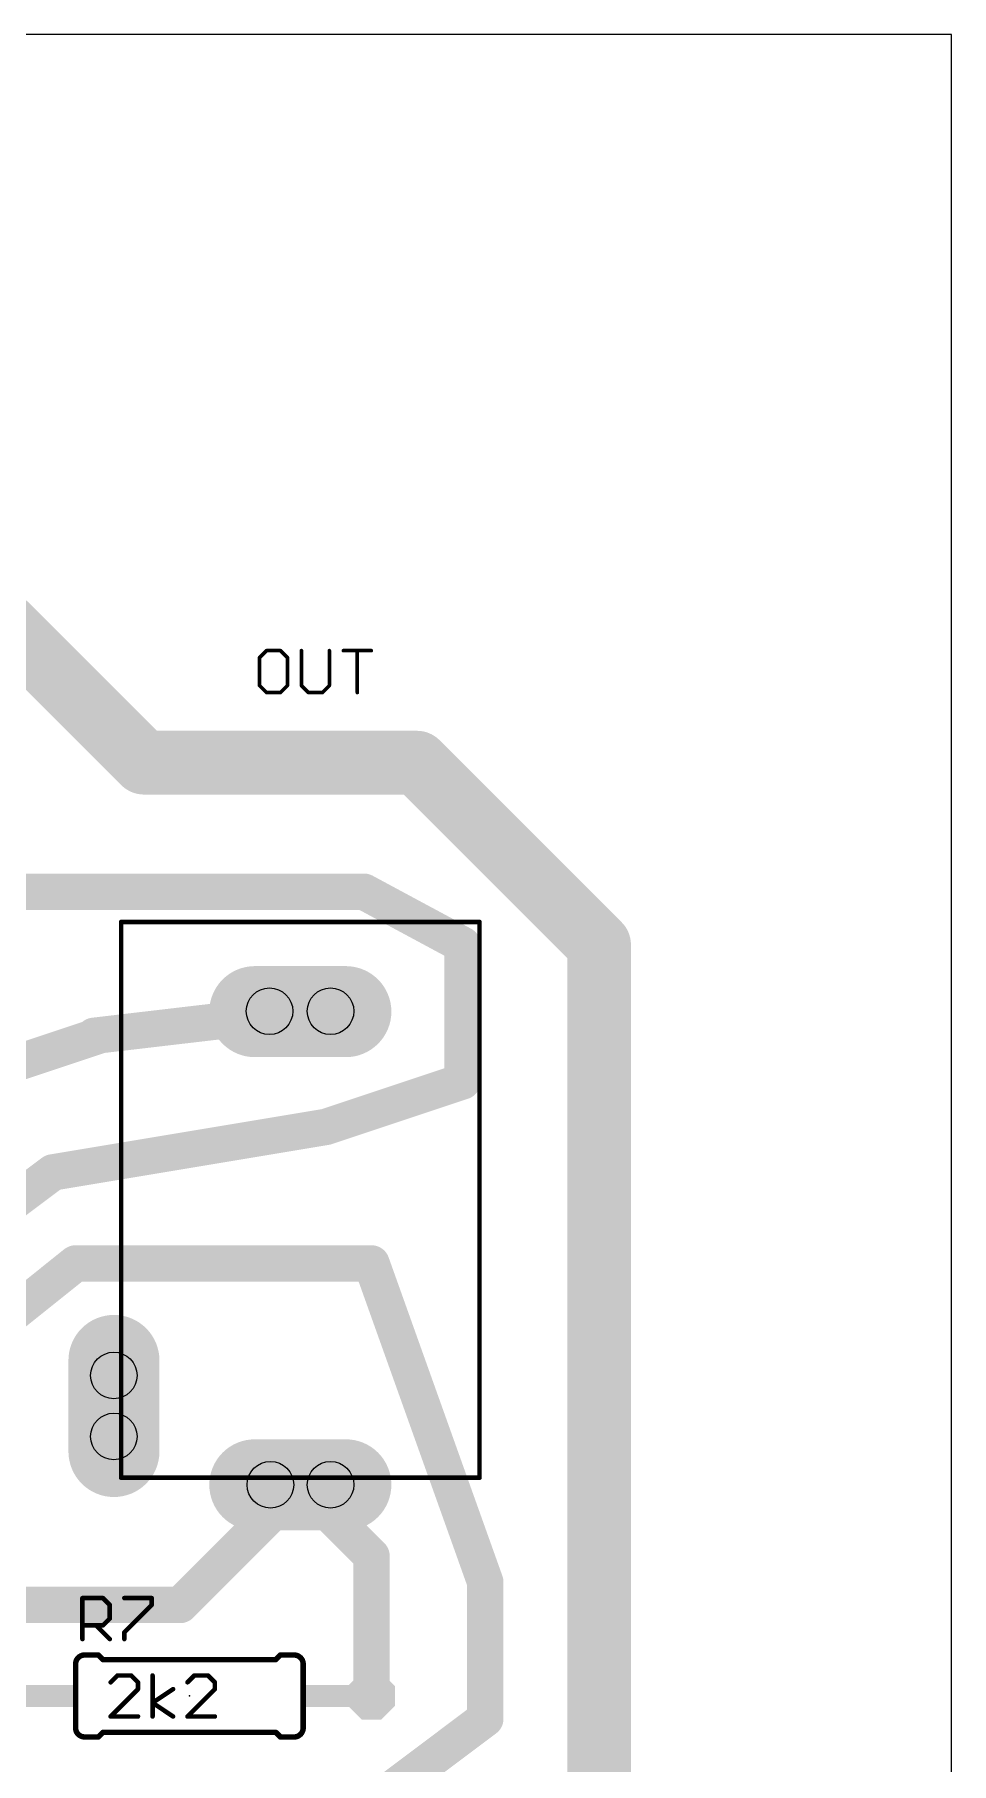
# Model space of a CAD drawing. Extents: x 0 to 4.04, y -0.39 to 3.15.
# Drawn here: x 2.93 to 3.937, y 1.251 to 3.15 of the extents above; entities that cross this region are included whole.
import ezdxf

# ---------------------------------------------------------------- set-up
doc = ezdxf.new("R2010")
doc.units = 0
for name, color, linetype in [('16', 175, 'CONTINUOUS'), ('17', 82, 'CONTINUOUS'), ('20', 7, 'CONTINUOUS'), ('21', 253, 'CONTINUOUS'), ('23', 7, 'CONTINUOUS'), ('25', 253, 'CONTINUOUS'), ('27', 253, 'CONTINUOUS'), ('46', 140, 'CONTINUOUS'), ('51', 253, 'CONTINUOUS')]:
    doc.layers.add(name, color=color, linetype=linetype)

# ---------------------------------------------------------------- blocks, each defined once
blk = doc.blocks.new('LONGP100')
at = {"const_width": 1}
blk.add_lwpolyline([(-0.5, 0), (0.5, 0)], dxfattribs=at)
at = {"const_width": 0.5}
for points in [[(-0.5, 0.25, 1), (-0.5, -0.25)], [(0.5, -0.25, 1), (0.5, 0.25)]]:
    blk.add_lwpolyline(points, format="xyb", dxfattribs=at)
blk = doc.blocks.new('RECT')
blk.add_solid([(-0.5, -0.5), (0.5, -0.5), (-0.5, 0.5), (0.5, 0.5)])
blk = doc.blocks.new('OCTAGONP')
at = {"const_width": 0.5}
blk.add_lwpolyline([(-0.25, -0.103553), (-0.25, 0.103553), (-0.103553, 0.25), (0.103553, 0.25), (0.25, 0.103553), (0.25, -0.103553), (0.103553, -0.25), (-0.103553, -0.25), (-0.25, -0.103553), (-0.25, 0.103553)], dxfattribs=at)

msp = doc.modelspace()

# ---------------------------------------------------------------- linework, layer by layer
at = {"layer": '16'}
for points, const_width in [([(2.898349, 2.208255), (3.291745, 2.208255)], 0.04), ([(3.291745, 2.208255), (3.4, 2.15)], 0.04), ([(3.4, 2.15), (3.4, 2)], 0.04), ([(2.995276, 2.05), (3.22185, 2.076575)], 0.04), ([(3, 2.05), (2.85, 2)], 0.04), ([(2.995276, 2.05), (3, 2.05)], 0.032), ([(3.4, 2), (3.25, 1.95)], 0.04), ([(3.25, 1.95), (2.95, 1.9)], 0.04), ([(2.95, 1.9), (2.75, 1.75)], 0.04), ([(2.975, 1.8), (2.85, 1.7)], 0.04), ([(3.3, 1.8), (2.975, 1.8)], 0.04), ([(3.425, 1.45), (3.3, 1.8)], 0.04), ([(3.089961, 1.425), (3.22185, 1.55689)], 0.04), ([(3.3, 1.47874), (3.22185, 1.55689)], 0.04), ([(3.3, 1.325), (3.3, 1.47874)], 0.04), ([(3.425, 1.3), (3.425, 1.45)], 0.04), ([(2.875, 1.425), (3.089961, 1.425)], 0.04), ([(3.325, 1.225), (3.425, 1.3)], 0.04)]:
    msp.add_lwpolyline(points, dxfattribs=dict(at, const_width=const_width))
for points, const_width in [([(3.296484, 2.217061, 1), (3.287007, 2.199449)], 0.02), ([(3.291745, 2.198255, 1), (3.291745, 2.218255)], 0.02), ([(3.41, 2.15, 1), (3.39, 2.15)], 0.02), ([(3.395261, 2.141194, 1), (3.404739, 2.158806)], 0.02), ([(3.223015, 2.066643, 1), (3.220685, 2.086507)], 0.02), ([(2.994111, 2.059932, 1), (2.99644, 2.040068)], 0.02), ([(3.003162, 2.040513, 1), (2.996838, 2.059487)], 0.02), ([(2.995276, 2.058, 1), (2.995276, 2.042)], 0.016), ([(3, 2.042, 1), (3, 2.058)], 0.016), ([(3.403162, 1.990513, 1), (3.396838, 2.009487)], 0.02), ([(3.39, 2, 1), (3.41, 2)], 0.02), ([(3.246838, 1.959487, 1), (3.253162, 1.940513)], 0.02), ([(3.251644, 1.940136, 1), (3.248356, 1.959864)], 0.02), ([(2.948356, 1.909864, 1), (2.951644, 1.890136)], 0.02), ([(2.956, 1.892, 1), (2.944, 1.908)], 0.02), ([(2.975, 1.81, 1), (2.975, 1.79)], 0.02), ([(2.981247, 1.792191, 1), (2.968753, 1.807809)], 0.02), ([(3.309417, 1.803363, 1), (3.290583, 1.796637)], 0.02), ([(3.3, 1.79, 1), (3.3, 1.81)], 0.02), ([(3.228921, 1.563961, 1), (3.214779, 1.549819)], 0.02), ([(3.228921, 1.549819, 1), (3.214779, 1.563961)], 0.02), ([(3.31, 1.47874, 1), (3.29, 1.47874)], 0.02), ([(3.292929, 1.471669, 1), (3.307071, 1.485811)], 0.02), ([(3.435, 1.45, 1), (3.415, 1.45)], 0.02), ([(3.415583, 1.446637, 1), (3.434417, 1.453363)], 0.02), ([(3.089961, 1.415, 1), (3.089961, 1.435)], 0.02), ([(3.08289, 1.432071, 1), (3.097032, 1.417929)], 0.02), ([(3.29, 1.325, 1), (3.31, 1.325)], 0.02), ([(3.431, 1.292, 1), (3.419, 1.308)], 0.02), ([(3.415, 1.3, 1), (3.435, 1.3)], 0.02)]:
    msp.add_lwpolyline(points, format="xyb", dxfattribs=dict(at, const_width=const_width))
at = {"layer": '20'}
for p, q in [((3.937008, 3.149606), (0, 3.149606)), ((3.937008, 0), (3.937008, 3.149606))]:
    msp.add_line(p, q, dxfattribs=at)
for centre in [(3.188, 2.077), (3.255, 2.077), (3.017, 1.677), (3.017, 1.61), (3.189, 1.557), (3.255, 1.557)]:
    msp.add_circle(centre, 0.025591, dxfattribs=at)
at = {"layer": '21'}
for points, const_width in [([(3.184673, 2.473039), (3.177, 2.465366)], 0.004), ([(3.20002, 2.473039), (3.184673, 2.473039)], 0.004), ([(3.207693, 2.465366), (3.20002, 2.473039)], 0.004), ([(3.223039, 2.473039), (3.223039, 2.434673)], 0.004), ([(3.253732, 2.434673), (3.253732, 2.473039)], 0.004), ([(3.269078, 2.473039), (3.299771, 2.473039)], 0.004), ([(3.284425, 2.427), (3.284425, 2.473039)], 0.004), ([(3.177, 2.465366), (3.177, 2.434673)], 0.004), ([(3.207693, 2.434673), (3.207693, 2.465366)], 0.004), ([(3.177, 2.434673), (3.184673, 2.427)], 0.004), ([(3.20002, 2.427), (3.207693, 2.434673)], 0.004), ([(3.223039, 2.434673), (3.230712, 2.427)], 0.004), ([(3.246059, 2.427), (3.253732, 2.434673)], 0.004), ([(3.184673, 2.427), (3.20002, 2.427)], 0.004), ([(3.230712, 2.427), (3.246059, 2.427)], 0.004), ([(2.985, 1.37), (3, 1.37)], 0.006), ([(3.005, 1.365), (3, 1.37)], 0.006), ([(3.195, 1.365), (3.005, 1.365)], 0.006), ([(3.195, 1.365), (3.2, 1.37)], 0.006), ([(3.215, 1.37), (3.2, 1.37)], 0.006), ([(2.975, 1.29), (2.975, 1.36)], 0.006), ([(3.225, 1.29), (3.225, 1.36)], 0.006), ([(2.985, 1.28), (3, 1.28)], 0.006), ([(3.005, 1.285), (3, 1.28)], 0.006), ([(3.195, 1.285), (3.005, 1.285)], 0.006), ([(3.195, 1.285), (3.2, 1.28)], 0.006), ([(3.215, 1.28), (3.2, 1.28)], 0.006)]:
    msp.add_lwpolyline(points, dxfattribs=dict(at, const_width=const_width))
for points, const_width in [([(3.184673, 2.474039, 1), (3.184673, 2.472039)], 0.002), ([(3.18538, 2.472332, 1), (3.183966, 2.473746)], 0.002), ([(3.200727, 2.473746, 1), (3.199312, 2.472332)], 0.002), ([(3.20002, 2.472039, 1), (3.20002, 2.474039)], 0.002), ([(3.224039, 2.473039, 1), (3.222039, 2.473039)], 0.002), ([(3.254732, 2.473039, 1), (3.252732, 2.473039)], 0.002), ([(3.269078, 2.474039, 1), (3.269078, 2.472039)], 0.002), ([(3.285425, 2.473039, 1), (3.283425, 2.473039)], 0.002), ([(3.299771, 2.472039, 1), (3.299771, 2.474039)], 0.002), ([(3.178, 2.465366, 1), (3.176, 2.465366)], 0.002), ([(3.176293, 2.466073, 1), (3.177707, 2.464659)], 0.002), ([(3.208693, 2.465366, 1), (3.206693, 2.465366)], 0.002), ([(3.206986, 2.464659, 1), (3.2084, 2.466073)], 0.002), ([(3.177707, 2.43538, 1), (3.176293, 2.433966)], 0.002), ([(3.176, 2.434673, 1), (3.178, 2.434673)], 0.002), ([(3.206693, 2.434673, 1), (3.208693, 2.434673)], 0.002), ([(3.2084, 2.433966, 1), (3.206986, 2.43538)], 0.002), ([(3.223746, 2.43538, 1), (3.222332, 2.433966)], 0.002), ([(3.222039, 2.434673, 1), (3.224039, 2.434673)], 0.002), ([(3.252732, 2.434673, 1), (3.254732, 2.434673)], 0.002), ([(3.254439, 2.433966, 1), (3.253025, 2.43538)], 0.002), ([(3.184673, 2.428, 1), (3.184673, 2.426)], 0.002), ([(3.183966, 2.426293, 1), (3.18538, 2.427707)], 0.002), ([(3.199312, 2.427707, 1), (3.200727, 2.426293)], 0.002), ([(3.20002, 2.426, 1), (3.20002, 2.428)], 0.002), ([(3.230712, 2.428, 1), (3.230712, 2.426)], 0.002), ([(3.230005, 2.426293, 1), (3.231419, 2.427707)], 0.002), ([(3.245352, 2.427707, 1), (3.246766, 2.426293)], 0.002), ([(3.246059, 2.426, 1), (3.246059, 2.428)], 0.002), ([(3.283425, 2.427, 1), (3.285425, 2.427)], 0.002), ([(2.985, 1.37, 0.414214), (2.975, 1.36)], 0.006), ([(2.985, 1.3715, 1), (2.985, 1.3685)], 0.003), ([(2.985, 1.3685, 1), (2.985, 1.3715)], 0.003), ([(3.001061, 1.371061, 1), (2.998939, 1.368939)], 0.003), ([(3, 1.3685, 1), (3, 1.3715)], 0.003), ([(3.005, 1.3665, 1), (3.005, 1.3635)], 0.003), ([(3.003939, 1.363939, 1), (3.006061, 1.366061)], 0.003), ([(3.193939, 1.366061, 1), (3.196061, 1.363939)], 0.003), ([(3.195, 1.3635, 1), (3.195, 1.3665)], 0.003), ([(3.2, 1.3715, 1), (3.2, 1.3685)], 0.003), ([(3.201061, 1.368939, 1), (3.198939, 1.371061)], 0.003), ([(3.225, 1.36, 0.414214), (3.215, 1.37)], 0.006), ([(3.215, 1.3715, 1), (3.215, 1.3685)], 0.003), ([(3.215, 1.3685, 1), (3.215, 1.3715)], 0.003), ([(2.9765, 1.36, 1), (2.9735, 1.36)], 0.003), ([(2.9735, 1.36, 1), (2.9765, 1.36)], 0.003), ([(3.2265, 1.36, 1), (3.2235, 1.36)], 0.003), ([(3.2235, 1.36, 1), (3.2265, 1.36)], 0.003), ([(2.975, 1.29, 0.414214), (2.985, 1.28)], 0.006), ([(2.9765, 1.29, 1), (2.9735, 1.29)], 0.003), ([(2.9735, 1.29, 1), (2.9765, 1.29)], 0.003), ([(3.215, 1.28, 0.414214), (3.225, 1.29)], 0.006), ([(3.2265, 1.29, 1), (3.2235, 1.29)], 0.003), ([(3.2235, 1.29, 1), (3.2265, 1.29)], 0.003), ([(2.985, 1.2815, 1), (2.985, 1.2785)], 0.003), ([(2.985, 1.2785, 1), (2.985, 1.2815)], 0.003), ([(2.998939, 1.281061, 1), (3.001061, 1.278939)], 0.003), ([(3, 1.2785, 1), (3, 1.2815)], 0.003), ([(3.005, 1.2865, 1), (3.005, 1.2835)], 0.003), ([(3.006061, 1.283939, 1), (3.003939, 1.286061)], 0.003), ([(3.196061, 1.286061, 1), (3.193939, 1.283939)], 0.003), ([(3.195, 1.2835, 1), (3.195, 1.2865)], 0.003), ([(3.2, 1.2815, 1), (3.2, 1.2785)], 0.003), ([(3.198939, 1.278939, 1), (3.201061, 1.281061)], 0.003), ([(3.215, 1.2815, 1), (3.215, 1.2785)], 0.003), ([(3.215, 1.2785, 1), (3.215, 1.2815)], 0.003)]:
    msp.add_lwpolyline(points, format="xyb", dxfattribs=dict(at, const_width=const_width))
at = {"layer": '23'}
for p in [(3.025, 2.175), (3.1, 1.325)]:
    msp.add_point(p, dxfattribs=at)
at = {"layer": '25', "const_width": 0.005}
for points in [[(2.9825, 1.3875), (2.9825, 1.432538)], [(2.9825, 1.432538), (3.005019, 1.432538)], [(3.005019, 1.432538), (3.012526, 1.425032)], [(3.012526, 1.425032), (3.012526, 1.410019)], [(3.028539, 1.432538), (3.058565, 1.432538)], [(3.058565, 1.425032), (3.028539, 1.395006)], [(3.058565, 1.432538), (3.058565, 1.425032)], [(3.005019, 1.402513), (2.9825, 1.402513)], [(2.997513, 1.402513), (3.012526, 1.3875)], [(3.012526, 1.410019), (3.005019, 1.402513)], [(3.028539, 1.395006), (3.028539, 1.3875)]]:
    msp.add_lwpolyline(points, dxfattribs=at)
at = {"layer": '25', "const_width": 0.0025}
for points in [[(2.98375, 1.432538, 1), (2.98125, 1.432538)], [(2.9825, 1.433788, 1), (2.9825, 1.431288)], [(3.005903, 1.433422, 1), (3.004135, 1.431655)], [(3.005019, 1.431288, 1), (3.005019, 1.433788)], [(3.013776, 1.425032, 1), (3.011276, 1.425032)], [(3.011642, 1.424148, 1), (3.013409, 1.425916)], [(3.028539, 1.433788, 1), (3.028539, 1.431288)], [(3.059815, 1.432538, 1), (3.057315, 1.432538)], [(3.057315, 1.425032, 1), (3.059815, 1.425032)], [(3.059449, 1.424148, 1), (3.057681, 1.425916)], [(3.058565, 1.431288, 1), (3.058565, 1.433788)], [(2.9825, 1.403763, 1), (2.9825, 1.401263)], [(2.998397, 1.403397, 1), (2.996629, 1.401629)], [(3.005019, 1.401263, 1), (3.005019, 1.403763)], [(3.011276, 1.410019, 1), (3.013776, 1.410019)], [(3.013409, 1.409135, 1), (3.011642, 1.410903)], [(2.98125, 1.3875, 1), (2.98375, 1.3875)], [(3.004135, 1.403397, 1), (3.005903, 1.401629)], [(3.011642, 1.386616, 1), (3.013409, 1.388384)], [(3.029789, 1.395006, 1), (3.027289, 1.395006)], [(3.027655, 1.39589, 1), (3.029423, 1.394123)], [(3.027289, 1.3875, 1), (3.029789, 1.3875)]]:
    msp.add_lwpolyline(points, format="xyb", dxfattribs=at)
at = {"layer": '27', "const_width": 0.005}
for points in [[(3.021006, 1.347538), (3.0135, 1.340032)], [(3.036019, 1.347538), (3.021006, 1.347538)], [(3.043526, 1.340032), (3.036019, 1.347538)], [(3.059539, 1.3025), (3.059539, 1.347538)], [(3.105412, 1.347538), (3.097905, 1.340032)], [(3.120424, 1.347538), (3.105412, 1.347538)], [(3.127931, 1.340032), (3.120424, 1.347538)], [(3.0135, 1.3025), (3.043526, 1.332526)], [(3.043526, 1.332526), (3.043526, 1.340032)], [(3.059539, 1.317513), (3.082058, 1.332526)], [(3.097905, 1.3025), (3.127931, 1.332526)], [(3.127931, 1.332526), (3.127931, 1.340032)], [(3.082058, 1.3025), (3.059539, 1.317513)], [(3.043526, 1.3025), (3.0135, 1.3025)], [(3.127931, 1.3025), (3.097905, 1.3025)]]:
    msp.add_lwpolyline(points, dxfattribs=at)
at = {"layer": '27', "const_width": 0.0025}
for points in [[(3.021006, 1.348788, 1), (3.021006, 1.346288)], [(3.02189, 1.346655, 1), (3.020123, 1.348422)], [(3.036903, 1.348422, 1), (3.035135, 1.346655)], [(3.036019, 1.346288, 1), (3.036019, 1.348788)], [(3.060789, 1.347538, 1), (3.058289, 1.347538)], [(3.105412, 1.348788, 1), (3.105412, 1.346288)], [(3.106296, 1.346655, 1), (3.104528, 1.348422)], [(3.121308, 1.348422, 1), (3.119541, 1.346655)], [(3.120424, 1.346288, 1), (3.120424, 1.348788)], [(3.012616, 1.340916, 1), (3.014384, 1.339148)], [(3.044776, 1.340032, 1), (3.042276, 1.340032)], [(3.042276, 1.332526, 1), (3.044776, 1.332526)], [(3.042642, 1.339148, 1), (3.044409, 1.340916)], [(3.044409, 1.331642, 1), (3.042642, 1.333409)], [(3.082752, 1.331486, 1), (3.081365, 1.333566)], [(3.097021, 1.340916, 1), (3.098789, 1.339148)], [(3.129181, 1.340032, 1), (3.126681, 1.340032)], [(3.126681, 1.332526, 1), (3.129181, 1.332526)], [(3.127047, 1.339148, 1), (3.128815, 1.340916)], [(3.128815, 1.331642, 1), (3.127047, 1.333409)], [(3.060233, 1.318553, 1), (3.058846, 1.316473)], [(3.058846, 1.318553, 1), (3.060233, 1.316473)], [(3.0135, 1.30375, 1), (3.0135, 1.30125)], [(3.012616, 1.303384, 1), (3.014384, 1.301616)], [(3.043526, 1.30125, 1), (3.043526, 1.30375)], [(3.058289, 1.3025, 1), (3.060789, 1.3025)], [(3.081365, 1.30146, 1), (3.082752, 1.30354)], [(3.097905, 1.30375, 1), (3.097905, 1.30125)], [(3.097021, 1.303384, 1), (3.098789, 1.301616)], [(3.127931, 1.30125, 1), (3.127931, 1.30375)]]:
    msp.add_lwpolyline(points, format="xyb", dxfattribs=at)
at = {"layer": '46'}
for points, const_width in [([(1.15, 2.5), (2.9, 2.5)], 0.07), ([(2.9, 2.5), (3.05, 2.35)], 0.07), ([(3.05, 2.35), (3.35, 2.35)], 0.07), ([(3.35, 2.35), (3.55, 2.15)], 0.07), ([(3.55, 2.15), (3.55, 1.15)], 0.07), ([(3.198228, 2.076575), (3.245472, 2.076575)], 0.04), ([(3.017126, 1.619882), (3.017126, 1.667126)], 0.04), ([(3.198228, 1.55689), (3.245472, 1.55689)], 0.04)]:
    msp.add_lwpolyline(points, dxfattribs=dict(at, const_width=const_width))
for points, const_width in [([(2.9, 2.4825, 1), (2.9, 2.5175)], 0.035), ([(3.05, 2.3675, 1), (3.05, 2.3325)], 0.035), ([(3.037626, 2.337626, 1), (3.062374, 2.362374)], 0.035), ([(3.362374, 2.362374, 1), (3.337626, 2.337626)], 0.035), ([(3.35, 2.3325, 1), (3.35, 2.3675)], 0.035), ([(3.5675, 2.15, 1), (3.5325, 2.15)], 0.035), ([(3.537626, 2.137626, 1), (3.562374, 2.162374)], 0.035), ([(3.198228, 2.086575, 1), (3.198228, 2.066575)], 0.02), ([(3.245472, 2.066575, 1), (3.245472, 2.086575)], 0.02), ([(3.027126, 1.667126, 1), (3.007126, 1.667126)], 0.02), ([(3.007126, 1.619882, 1), (3.027126, 1.619882)], 0.02), ([(3.198228, 1.56689, 1), (3.198228, 1.54689)], 0.02), ([(3.245472, 1.54689, 1), (3.245472, 1.56689)], 0.02)]:
    msp.add_lwpolyline(points, format="xyb", dxfattribs=dict(at, const_width=const_width))
at = {"layer": '51'}
for points, const_width in [([(3.025, 2.175), (3.418701, 2.175)], 0.005), ([(3.025, 1.564764), (3.025, 2.175)], 0.005), ([(3.418701, 2.175), (3.418701, 1.564764)], 0.005), ([(3.418701, 1.564764), (3.025, 1.564764)], 0.005), ([(2.9, 1.325), (2.94, 1.325)], 0.024), ([(3.3, 1.325), (3.26, 1.325)], 0.024)]:
    msp.add_lwpolyline(points, dxfattribs=dict(at, const_width=const_width))
for points, const_width in [([(3.025, 2.17625, 1), (3.025, 2.17375)], 0.0025), ([(3.02625, 2.175, 1), (3.02375, 2.175)], 0.0025), ([(3.419951, 2.175, 1), (3.417451, 2.175)], 0.0025), ([(3.418701, 2.17375, 1), (3.418701, 2.17625)], 0.0025), ([(3.025, 1.566014, 1), (3.025, 1.563514)], 0.0025), ([(3.02375, 1.564764, 1), (3.02625, 1.564764)], 0.0025), ([(3.417451, 1.564764, 1), (3.419951, 1.564764)], 0.0025), ([(3.418701, 1.563514, 1), (3.418701, 1.566014)], 0.0025), ([(2.94, 1.319, 1), (2.94, 1.331)], 0.012), ([(3.26, 1.331, 1), (3.26, 1.319)], 0.012), ([(3.3, 1.319, 1), (3.3, 1.331)], 0.012)]:
    msp.add_lwpolyline(points, format="xyb", dxfattribs=dict(at, const_width=const_width))

# ---------------------------------------------------------------- block references
at = {"layer": '17', "xscale": 0.1, "yscale": 0.1}
for p, rotation in [((3.22185, 2.076575), 180), ((3.22185, 2.076575), 180), ((3.017126, 1.643504), 90), ((3.017126, 1.643504), 90), ((3.22185, 1.55689), 180), ((3.22185, 1.55689), 180)]:
    msp.add_blockref('LONGP100', p, dxfattribs=dict(at, rotation=rotation))
at = {"layer": '17', "xscale": 0.052, "yscale": 0.052}
msp.add_blockref('OCTAGONP', (3.3, 1.325), dxfattribs=at)
msp.add_blockref('OCTAGONP', (3.3, 1.325), dxfattribs=at)
at = {"layer": '21', "xscale": 0.034, "yscale": 0.024}
for p in [(2.958, 1.325), (3.242, 1.325)]:
    msp.add_blockref('RECT', p, dxfattribs=at)

doc.saveas('drawing.dxf')
